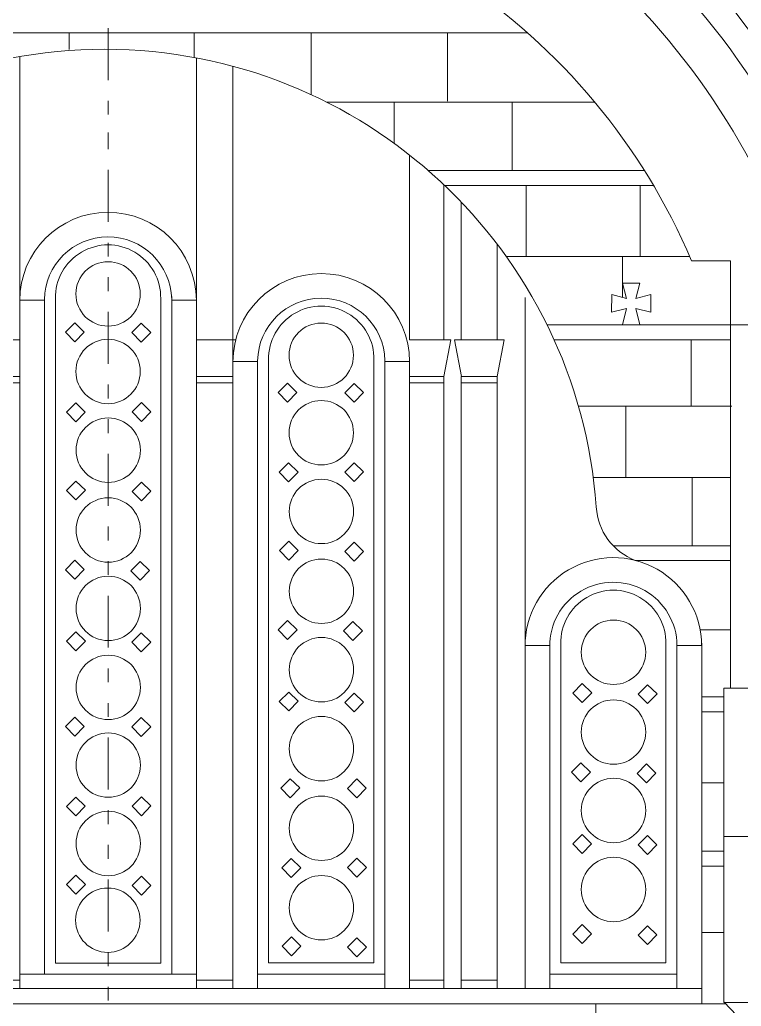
# Model space of a CAD drawing. Header units: millimetres. Extents: x -490789 to -449459, y 209001 to 327650.
# Drawn here: x -467333 to -463657, y 252825 to 257853 of the extents above; entities that cross this region are included whole.
import ezdxf

# ---------------------------------------------------------------- set-up
doc = ezdxf.new("R2010")
doc.units = ezdxf.units.MM
doc.header["$MEASUREMENT"] = 0
doc.linetypes.add('2-Штрих-Штриховая', pattern=[723.19442, 264.583325, -105.833328, 70.555556, -105.833328, 70.555556, -105.833328])
for name, color, linetype, lineweight in [('0_Ном._пера__12_Ном._пера__12_Ном._пера__12', 12, 'Continuous', 18), ('0_Ном._пера__7_Ном._пера__5_Ном._пера__5', 5, 'Continuous', 18), ('0_Ном._пера__7_Ном._пера__7_Ном._пера__1', 1, 'Continuous', 18), ('0_Ном._пера__7_Ном._пера__7_Ном._пера__7', 7, 'Continuous', 18), ('0_Ном_пера__1_Ном_пера__1_Ном_пера__1_Ном._пера__1_Ном_пера__1_Ном_пера__1_Ном_пера__1_Ном_пера__1_Ном_пера__1_Ном_пера__1_Ном_пера__1_Ном_пера__1_Ном_пера__1_Ном_пера__1_Ном_пера__1_Ном_пера__1_Ном_пера__1_Ном_пера__1_Ном_пера__1_Ном_пера__1_Ном_пера___D_Ном._пера__1', 1, 'Continuous', 18), ('0_Ном_пера__1_Ном_пера__1_Ном_пера__1_Ном_пера__1_Ном_пера__1_Ном_пера__1_Ном_пера__1_Ном_пера__1_Ном_пера__1_Ном_пера__1_Ном._пера__1_Ном_пера__1_Ном_пера__1_Ном_пера__1_Ном_пера__1_Ном_пера__1_Ном_пера__1_Ном_пера__1_Ном_пера__1_Ном_пера__1_Ном_пера___D_Ном._пера__1', 1, 'Continuous', 18), ('0_Ном_пера__5_Ном_пера__5_Ном_пера__5_Ном_пера__5_Ном_пера__5_Ном_пера__5_Ном_пера__5_Ном_пера__5_Ном_пера__5_Ном_пера__5_Ном_пера__5_Ном_пера__5_Ном_пера__5_Ном_пера__5_Ном_пера__5_Ном_пера__5_Ном._пера__5_Ном_пера__5_Ном_пера__5_Ном_пера__5_Ном_пера___7_Ном._пера__5', 5, 'Continuous', 18), ('0_Ном_пера__7_Ном._пера__7_Ном_пера__7_Ном_пера__7_Ном_пера__7_Ном_пера__7_Ном_пера__7_Ном_пера__7_Ном_пера__7_Ном_пера__7_Ном_пера__7_Ном_пера__7_Ном_пера__7_Ном_пера__7_Ном_пера__7_Ном_пера__7_Ном_пера__7_Ном_пера__7_Ном_пера__7_Ном_пера__7_Ном_пера___7_Ном._пера__7', 7, 'Continuous', 18), ('0_Ном_пера__7_Ном_пера__7_Ном_пера__7_Ном._пера__7_Ном_пера__7_Ном_пера__7_Ном_пера__7_Ном_пера__7_Ном_пера__7_Ном_пера__7_Ном_пера__7_Ном_пера__7_Ном_пера__7_Ном_пера__7_Ном_пера__7_Ном_пера__7_Ном_пера__7_Ном_пера__7_Ном_пера__7_Ном_пера__7_Ном_пера___5_Ном._пера__7', 7, 'Continuous', 18), ('0_Ном_пера__7_Ном_пера__7_Ном_пера__7_Ном_пера__7_Ном_пера__7_Ном_пера__7_Ном_пера__7_Ном_пера__7_Ном_пера__7_Ном._пера__7_Ном_пера__7_Ном_пера__7_Ном_пера__7_Ном_пера__7_Ном_пера__7_Ном_пера__7_Ном_пера__7_Ном_пера__7_Ном_пера__7_Ном_пера__7_Ном_пера___7_Ном._пера__7', 7, 'Continuous', 18), ('0_Ном_пера__7_Ном_пера__7_Ном_пера__7_Ном_пера__7_Ном_пера__7_Ном_пера__7_Ном_пера__7_Ном_пера__7_Ном_пера__7_Ном_пера__7_Ном_пера__7_Ном_пера__7_Ном_пера__7_Ном_пера__7_Ном_пера__7_Ном_пера__7_Ном_пера__7_Ном_пера__7_Ном._пера__7_Ном_пера__7_Ном._пера__5_Ном._пера__7', 7, 'Continuous', 18), ('0_Ном_пера__7_Ном_пера__7_Ном_пера__7_Ном_пера__7_Ном_пера__7_Ном_пера__7_Ном_пера__7_Ном_пера__7_Ном_пера__7_Ном_пера__7_Ном_пера__7_Ном_пера__7_Ном_пера__7_Ном_пера__7_Ном_пера__7_Ном_пера__7_Ном_пера__7_Ном_пера__7_Ном_пера__7_Ном_пера__7_Ном_пера__7_8_Ном._пера__1', 1, 'Continuous', 18), ('0_Ном_пера__7_Ном_пера__7_Ном_пера__7_Ном_пера__7_Ном_пера__7_Ном_пера__7_Ном_пера__7_Ном_пера__7_Ном_пера__7_Ном_пера__7_Ном_пера__7_Ном_пера__7_Ном_пера__7_Ном_пера__7_Ном_пера__7_Ном_пера__7_Ном_пера__7_Ном_пера__7_Ном_пера__7_Ном_пера__7_Ном_пера__7_C_Ном._пера__1', 1, 'Continuous', 18), ('0_Ном_пера__7_Ном_пера__7_Ном_пера__7_Ном_пера__7_Ном_пера__7_Ном_пера__7_Ном_пера__7_Ном_пера__7_Ном_пера__7_Ном_пера__7_Ном_пера__7_Ном_пера__7_Ном_пера__7_Ном_пера__7_Ном_пера__7_Ном_пера__7_Ном_пера__7_Ном_пера__7_Ном_пера__7_Ном_пера__7_Ном_пера__7_C_Ном._пера__7', 7, 'Continuous', 18), ('hatch_Ном_пера__254_Ном_пера__254_Ном_пера__254_Ном._пера__254_Ном_пера__254_Ном._пера__9_Ном_пера__9_Ном_пера__9_Ном_пера__12_Ном_пера__12_Ном_пера__12_Ном_пера__12_Ном_пера__12_Ном_пера__12_Ном_пера__1_Ном_пера__1_Ном_пера__1_Ном_пера__1_Ном_пера__1_Н_B_Ном._пера__1', 1, 'Continuous', 18), ('Line 0.25_Ном_пера__7_Ном_пера__7_Ном_пера__7_Ном_пера__7_Ном_пера__7_Ном_пера__7_Ном_пера__7_Ном_пера__7_Ном_пера__7_Ном_пера__7_Ном_пера__7_Ном._пера__7_Ном._пера__8_Ном._пера__8_Ном._пера__8_Ном._пера__8_Ном._пера__8', 8, 'Continuous', 18)]:
    doc.layers.add(name, color=color, linetype=linetype, lineweight=lineweight)

msp = doc.modelspace()

# ---------------------------------------------------------------- linework, layer by layer
at = {"layer": '0_Ном._пера__12_Ном._пера__12_Ном._пера__12', "linetype": '2-Штрих-Штриховая'}
msp.add_line((-466883.1, 248144.1), (-466883.1, 267070.3), dxfattribs=at)
at = {"layer": '0_Ном._пера__7_Ном._пера__5_Ном._пера__5', "linetype": 'Continuous'}
for centre in [(-466883.1, 256455.4), (-465796.9, 256143.1), (-466883.1, 256060.2), (-466883.1, 256060.2), (-465796.9, 255748), (-465796.9, 255748), (-466882.2, 255659.1), (-466882.2, 255659.1), (-465796, 255346.8), (-465796, 255346.8), (-466882.2, 255252.3), (-466882.2, 255252.3), (-465796, 254940), (-465796, 254940), (-466882.2, 254852.7), (-466882.2, 254852.7), (-464308, 254629.3), (-464308, 254629.3), (-465796, 254540.4), (-465796, 254540.4), (-466882.2, 254450.1), (-464308, 254222.5), (-464308, 254222.5), (-465796, 254137.8), (-466882.2, 254054.1), (-466882.2, 254054.1), (-464308, 253822.9), (-464308, 253822.9), (-465796, 253732.2), (-466882.2, 253654.5), (-466882.2, 253654.5), (-464308, 253420.2), (-465796, 253327.2), (-466884.4, 253263.7)]:
    msp.add_circle(centre, 164.1, dxfattribs=at)
at = {"layer": '0_Ном._пера__7_Ном._пера__7_Ном._пера__1', "linetype": 'Continuous'}
for centre, radius, start, end in [((-466883.1, 256421.5), 450, 0.2383, 180), ((-466883.1, 256421.8), 324.3, 1.2059, 179.2211), ((-465796.9, 256109.2), 450, 0.2383, 180), ((-465796.9, 256109.5), 324.3, 1.2059, 179.2211), ((-464308.9, 254661.5), 450, 0.2383, 180.5684), ((-464308.9, 254661.8), 324.3, 0.27, 180.7789)]:
    msp.add_arc(centre, radius, start, end, dxfattribs=at)
at = {"layer": '0_Ном._пера__7_Ном._пера__7_Ном._пера__7', "linetype": 'Continuous'}
for p, q in [((-467333.1, 257664.8), (-467333.1, 252916.3)), ((-467333.1, 257664.8), (-467333.1, 252916.3)), ((-466433.1, 257658), (-466433.1, 252916.5)), ((-466433.1, 257658), (-466433.1, 252921.1)), ((-466246.9, 257615.2), (-466246.9, 252916.3)), ((-466246.9, 257615.2), (-466246.9, 252916.3)), ((-465346.9, 257163.1), (-465346.9, 256221.7)), ((-465171.7, 257011.6), (-465171.7, 256221.7)), ((-465083.4, 256923.4), (-465083.4, 256221.7)), ((-464900.9, 256709.2), (-464900.9, 256221.7)), ((-463711.7, 256624.3), (-463911, 256624.3)), ((-463711.7, 256624.3), (-463711.7, 254446.1)), ((-467207.3, 256426.2), (-467207.3, 252989.2)), ((-467151.3, 256431.4), (-467151.3, 253045.4)), ((-466614.9, 256431.4), (-466614.9, 253045.4)), ((-466558.8, 256442), (-466558.8, 252989.2)), ((-467333.1, 256278.8), (-467333.1, 253880.3)), ((-467333.1, 256278.6), (-467333.1, 253880.3)), ((-467333.1, 256278.6), (-467333.1, 253880.3)), ((-467207.3, 256282), (-467207.3, 253880.3)), ((-467151.3, 256293.2), (-467151.3, 254461.6)), ((-466614.9, 256293.2), (-466614.9, 254461.1)), ((-466558.8, 256283), (-466558.8, 253880.3)), ((-466433.1, 256278.8), (-466433.1, 253880.3)), ((-465346.9, 256269.4), (-465346.9, 256221.7)), ((-463711.7, 256297.7), (-462811.7, 256297.7)), ((-467333.1, 256221.7), (-467537.4, 256221.7)), ((-466232.6, 256221.7), (-466433.1, 256221.7)), ((-465136.2, 256221.7), (-465346.9, 256221.7)), ((-465171.7, 256034.7), (-465136.2, 256221.7)), ((-464865.4, 256221.7), (-465118.6, 256221.7)), ((-465083.1, 256034.7), (-465118.6, 256221.7)), ((-464900.9, 256034.7), (-464865.4, 256221.7)), ((-466121.1, 256113.9), (-466121.1, 252916.3)), ((-466065, 256130.7), (-466065, 253045.8)), ((-465528.7, 256119.2), (-465528.7, 253045.8)), ((-465472.6, 256116.3), (-465472.6, 252915.3)), ((-465346.9, 256111.1), (-465346.9, 252915.6)), ((-467523.1, 256034.7), (-467333.1, 256034.7)), ((-466433.1, 256034.7), (-466246.9, 256034.7)), ((-465346.9, 256034.7), (-465171.7, 256034.7)), ((-465171.7, 256034.7), (-465171.7, 254411.5)), ((-465083.4, 256034.7), (-464900.9, 256034.7)), ((-465083.4, 256034.7), (-465083.4, 252916.6)), ((-464900.9, 256034.7), (-464900.9, 252916.3)), ((-467333.1, 256003), (-467523.1, 256003)), ((-466246.9, 256003), (-466433.1, 256003)), ((-466246.9, 255966.5), (-466246.9, 253568)), ((-466246.9, 255966.3), (-466246.9, 253568)), ((-466246.9, 255966.3), (-466246.9, 253568)), ((-466121.1, 255969.7), (-466121.1, 253568)), ((-466065, 255980.9), (-466065, 254149.3)), ((-465171.7, 256003), (-465346.9, 256003)), ((-464900.9, 256003), (-465083.4, 256003)), ((-463704.9, 255883), (-464486.9, 255883)), ((-465171.7, 255314.8), (-465171.7, 252916.3)), ((-465171.7, 255314.5), (-465171.7, 252916.3)), ((-465171.7, 255314.5), (-465171.7, 252916.3)), ((-464633.1, 254667.6), (-464633.1, 252916.3)), ((-464577, 254671.4), (-464577, 253046.4)), ((-464040.7, 254671.9), (-464040.7, 253046.4)), ((-463984.6, 254663.4), (-463984.6, 252916.2)), ((-463745.5, 254446.8), (-463745.5, 252844)), ((-458115.6, 254446.1), (-463745.5, 254446.1)), ((-463745.5, 253200.6), (-463858.8, 253200.6)), ((-466614.9, 253045.4), (-467151.3, 253045.4)), ((-465528.7, 253045.8), (-466065, 253045.8)), ((-464040.7, 253046.4), (-464577, 253046.4)), ((-467333.1, 252958.7), (-467523.1, 252958.7)), ((-466433.1, 252989.2), (-467333.1, 252989.2)), ((-466246.9, 252958.7), (-466433.1, 252958.7)), ((-465472.6, 252988.5), (-466121.1, 252988.5)), ((-465171.7, 252958.7), (-465346.9, 252958.7)), ((-464900.9, 252958.7), (-465083.4, 252958.7)), ((-463984.6, 252989.2), (-464633.1, 252989.2)), ((-463858.8, 252916.2), (-469907.3, 252916.6)), ((-466558.8, 252916.3), (-467207.3, 252916.3)), ((-465472.6, 252915.6), (-466121.1, 252915.6)), ((-464397.5, 252916.3), (-465046, 252916.3)), ((-460057.2, 252844), (-463745.5, 252844)), ((-463436.5, 252524), (-463743.6, 252845.8)), ((-464397.5, 252837.9), (-469379.9, 252837.9)), ((-464397.5, 252837.9), (-464397.5, 249844))]:
    msp.add_line(p, q, dxfattribs=at)
for centre in [(-466883.1, 256455.4), (-465796.9, 256143.1)]:
    msp.add_circle(centre, 164.1, dxfattribs=at)
for centre, radius, start, end in [((-466883.1, 255368.7), 4071, 30.5449, 149.4551), ((-466883.1, 255368.7), 3936, 29.5867, 150.4106), ((-466883.1, 255368.7), 3716.6, 28.0593, 151.9377), ((-466883.1, 255368.7), 3226.5, 22.9021, 157.0979), ((-466901.8, 255189.6), 2512.5, 4.1088, 175.7683), ((-466883.1, 256437.2), 268.3, 358.7769, 181.2386), ((-465796.9, 256124.9), 268.3, 358.7769, 181.2386), ((-464308.9, 254677.2), 268.3, 358.7769, 181.2386)]:
    msp.add_arc(centre, radius, start, end, dxfattribs=at)
at = {"layer": '0_Ном_пера__1_Ном_пера__1_Ном_пера__1_Ном._пера__1_Ном_пера__1_Ном_пера__1_Ном_пера__1_Ном_пера__1_Ном_пера__1_Ном_пера__1_Ном_пера__1_Ном_пера__1_Ном_пера__1_Ном_пера__1_Ном_пера__1_Ном_пера__1_Ном_пера__1_Ном_пера__1_Ном_пера__1_Ном_пера__1_Ном_пера___D_Ном._пера__1', "linetype": 'Continuous'}
for p, q in [((-469020.8, 257785.3), (-464745.4, 257786)), ((-465252.2, 257084.7), (-464150.8, 257084.7)), ((-465171.7, 257008.7), (-464104.5, 257008.7)), ((-464646.9, 256297.7), (-463711.7, 256297.7)), ((-464611.1, 256221.7), (-463711.7, 256221.7)), ((-464309.4, 255172.1), (-463715.8, 255172.1)), ((-464198.1, 255096.1), (-463711.7, 255096.1)), ((-463858.8, 254402.2), (-463745.5, 254402.2)), ((-463858.8, 254326.2), (-463745.5, 254326.2)), ((-463858.8, 253615.3), (-463745.5, 253615.3)), ((-463858.8, 253539.3), (-463745.5, 253539.3)), ((-463736.1, 252837.9), (-464397.5, 252837.9))]:
    msp.add_line(p, q, dxfattribs=at)
at = {"layer": '0_Ном_пера__1_Ном_пера__1_Ном_пера__1_Ном_пера__1_Ном_пера__1_Ном_пера__1_Ном_пера__1_Ном_пера__1_Ном_пера__1_Ном_пера__1_Ном._пера__1_Ном_пера__1_Ном_пера__1_Ном_пера__1_Ном_пера__1_Ном_пера__1_Ном_пера__1_Ном_пера__1_Ном_пера__1_Ном_пера__1_Ном_пера___D_Ном._пера__1', "linetype": 'Continuous'}
msp.add_line((-464118.7, 256452.1), (-464118.7, 256361.8), dxfattribs=at)
at = {"layer": '0_Ном_пера__5_Ном_пера__5_Ном_пера__5_Ном_пера__5_Ном_пера__5_Ном_пера__5_Ном_пера__5_Ном_пера__5_Ном_пера__5_Ном_пера__5_Ном_пера__5_Ном_пера__5_Ном_пера__5_Ном_пера__5_Ном_пера__5_Ном_пера__5_Ном._пера__5_Ном_пера__5_Ном_пера__5_Ном_пера__5_Ном_пера___7_Ном._пера__5', "linetype": 'Continuous'}
for p, q in [((-467052.9, 256307.7), (-467100.6, 256260)), ((-467052.9, 256307.7), (-467004.6, 256260.6)), ((-466713.7, 256306.3), (-466761.4, 256258.6)), ((-466713.7, 256306.3), (-466665.5, 256259.2)), ((-467100.6, 256260), (-467052.9, 256211.1)), ((-467004.6, 256260.6), (-467052.9, 256211.1)), ((-466761.4, 256258.6), (-466713.7, 256209.7)), ((-466665.5, 256259.2), (-466713.7, 256209.7)), ((-465968.9, 256001), (-466016.5, 255953.3)), ((-465968.9, 256001), (-465920.6, 255953.9)), ((-465629.7, 255999.6), (-465677.4, 255951.9)), ((-465629.7, 255999.6), (-465581.5, 255952.5)), ((-466016.5, 255953.3), (-465968.9, 255904.4)), ((-465920.6, 255953.9), (-465968.9, 255904.4)), ((-465677.4, 255951.9), (-465629.7, 255903)), ((-465581.5, 255952.5), (-465629.7, 255903)), ((-467047.6, 255900.7), (-467095.3, 255853)), ((-467047.6, 255900.7), (-466999.4, 255853.6)), ((-466713.3, 255902.1), (-466761, 255854.4)), ((-466713.3, 255902.1), (-466665.1, 255855)), ((-467095.3, 255853), (-467047.6, 255804.1)), ((-466999.4, 255853.6), (-467047.6, 255804.1)), ((-466761, 255854.4), (-466713.3, 255805.5)), ((-466665.1, 255855), (-466713.3, 255805.5)), ((-465963.6, 255594), (-466011.3, 255546.3)), ((-465963.6, 255594), (-465915.3, 255546.9)), ((-465629.3, 255595.4), (-465677, 255547.7)), ((-465629.3, 255595.4), (-465581.1, 255548.2)), ((-466011.3, 255546.3), (-465963.6, 255497.4)), ((-465915.3, 255546.9), (-465963.6, 255497.4)), ((-465677, 255547.7), (-465629.3, 255498.8)), ((-465581.1, 255548.2), (-465629.3, 255498.8)), ((-467046.5, 255502), (-467094.2, 255454.3)), ((-467046.5, 255502), (-466998.3, 255454.9)), ((-466713.3, 255496.9), (-466761, 255449.2)), ((-466713.3, 255496.9), (-466665.1, 255449.7)), ((-467094.2, 255454.3), (-467046.5, 255405.4)), ((-466998.3, 255454.9), (-467046.5, 255405.4)), ((-466761, 255449.2), (-466713.3, 255400.3)), ((-466665.1, 255449.7), (-466713.3, 255400.3)), ((-465962.5, 255195.3), (-466010.2, 255147.6)), ((-465962.5, 255195.3), (-465914.3, 255148.2)), ((-465629.3, 255190.2), (-465677, 255142.5)), ((-465629.3, 255190.2), (-465581.1, 255143)), ((-466010.2, 255147.6), (-465962.5, 255098.7)), ((-465914.3, 255148.2), (-465962.5, 255098.7)), ((-465677, 255142.5), (-465629.3, 255093.6)), ((-465581.1, 255143), (-465629.3, 255093.6)), ((-467052.8, 255097.8), (-467100.4, 255050.1)), ((-467052.8, 255097.8), (-467004.5, 255050.6)), ((-466719.6, 255092.6), (-466767.3, 255044.9)), ((-466719.6, 255092.6), (-466671.4, 255045.5)), ((-467100.4, 255050.1), (-467052.8, 255001.2)), ((-467004.5, 255050.6), (-467052.8, 255001.2)), ((-466767.3, 255044.9), (-466719.6, 254996)), ((-466671.4, 255045.5), (-466719.6, 254996)), ((-465968.7, 254791.1), (-466016.4, 254743.4)), ((-465968.7, 254791.1), (-465920.5, 254743.9)), ((-465635.6, 254785.9), (-465683.3, 254738.2)), ((-465635.6, 254785.9), (-465587.3, 254738.8)), ((-467046.9, 254733.4), (-467094.6, 254685.7)), ((-467046.9, 254733.4), (-466998.7, 254686.3)), ((-466713.8, 254728.3), (-466761.5, 254680.6)), ((-466713.8, 254728.3), (-466665.5, 254681.1)), ((-466016.4, 254743.4), (-465968.7, 254694.5)), ((-465920.5, 254743.9), (-465968.7, 254694.5)), ((-465683.3, 254738.2), (-465635.6, 254689.3)), ((-465587.3, 254738.8), (-465635.6, 254689.3)), ((-467094.6, 254685.7), (-467046.9, 254636.8)), ((-466998.7, 254686.3), (-467046.9, 254636.8)), ((-466761.5, 254680.6), (-466713.8, 254631.7)), ((-466665.5, 254681.1), (-466713.8, 254631.7)), ((-464467.5, 254469.3), (-464515.2, 254421.6)), ((-464467.5, 254469.3), (-464419.2, 254422.1)), ((-464134.3, 254464.1), (-464182, 254416.5)), ((-464134.3, 254464.1), (-464086.1, 254417)), ((-465962.9, 254426.7), (-466010.6, 254379)), ((-465962.9, 254426.7), (-465914.7, 254379.5)), ((-465629.7, 254421.6), (-465677.4, 254373.9)), ((-465629.7, 254421.6), (-465581.5, 254374.4)), ((-464515.2, 254421.6), (-464467.5, 254372.7)), ((-464419.2, 254422.1), (-464467.5, 254372.7)), ((-464182, 254416.5), (-464134.3, 254367.5)), ((-464086.1, 254417), (-464134.3, 254367.5)), ((-466010.6, 254379), (-465962.9, 254330.1)), ((-465914.7, 254379.5), (-465962.9, 254330.1)), ((-465677.4, 254373.9), (-465629.7, 254324.9)), ((-465581.5, 254374.4), (-465629.7, 254324.9)), ((-467052.9, 254298.6), (-467100.6, 254250.9)), ((-467052.9, 254298.6), (-467004.6, 254251.4)), ((-467004.6, 254251.4), (-467052.9, 254202)), ((-466713.7, 254297.2), (-466761.4, 254249.5)), ((-466713.7, 254297.2), (-466665.5, 254250)), ((-467100.6, 254250.9), (-467052.9, 254202)), ((-466761.4, 254249.5), (-466713.7, 254200.6)), ((-466665.5, 254250), (-466713.7, 254200.6)), ((-464473.7, 254065.1), (-464521.4, 254017.4)), ((-464473.7, 254065.1), (-464425.5, 254017.9)), ((-464140.5, 254059.9), (-464188.2, 254012.2)), ((-464140.5, 254059.9), (-464092.3, 254012.8)), ((-464521.4, 254017.4), (-464473.7, 253968.5)), ((-464425.5, 254017.9), (-464473.7, 253968.5)), ((-464188.2, 254012.2), (-464140.5, 253963.3)), ((-464092.3, 254012.8), (-464140.5, 253963.3)), ((-465954.8, 253984.8), (-466002.5, 253937.1)), ((-465954.8, 253984.8), (-465906.6, 253937.7)), ((-465615.7, 253983.4), (-465663.3, 253935.7)), ((-465615.7, 253983.4), (-465567.4, 253936.3)), ((-466002.5, 253937.1), (-465954.8, 253888.2)), ((-465906.6, 253937.7), (-465954.8, 253888.2)), ((-465663.3, 253935.7), (-465615.7, 253886.8)), ((-465567.4, 253936.3), (-465615.7, 253886.8)), ((-467047.6, 253891.6), (-467095.3, 253843.9)), ((-467047.6, 253891.6), (-466999.4, 253844.4)), ((-466713.3, 253893), (-466761, 253845.3)), ((-466713.3, 253893), (-466665.1, 253845.8)), ((-467095.3, 253843.9), (-467047.6, 253795)), ((-466999.4, 253844.4), (-467047.6, 253795)), ((-466761, 253845.3), (-466713.3, 253796.4)), ((-466665.1, 253845.8), (-466713.3, 253796.4)), ((-464467.9, 253700.7), (-464515.6, 253653)), ((-464467.9, 253700.7), (-464419.7, 253653.5)), ((-464515.6, 253653), (-464467.9, 253604.1)), ((-464419.7, 253653.5), (-464467.9, 253604.1)), ((-464134.7, 253695.5), (-464182.4, 253647.9)), ((-464182.4, 253647.9), (-464134.7, 253598.9)), ((-464134.7, 253695.5), (-464086.5, 253648.4)), ((-464086.5, 253648.4), (-464134.7, 253598.9)), ((-465949.5, 253577.8), (-465997.2, 253530.1)), ((-465949.5, 253577.8), (-465901.3, 253530.7)), ((-465615.3, 253579.2), (-465663, 253531.5)), ((-465615.3, 253579.2), (-465567, 253532.1)), ((-465997.2, 253530.1), (-465949.5, 253481.2)), ((-465901.3, 253530.7), (-465949.5, 253481.2)), ((-465663, 253531.5), (-465615.3, 253482.6)), ((-465567, 253532.1), (-465615.3, 253482.6)), ((-467046.5, 253492.9), (-467094.2, 253445.2)), ((-467046.5, 253492.9), (-466998.3, 253445.7)), ((-466713.3, 253487.7), (-466761, 253440)), ((-466713.3, 253487.7), (-466665.1, 253440.6)), ((-467094.2, 253445.2), (-467046.5, 253396.3)), ((-466998.3, 253445.7), (-467046.5, 253396.3)), ((-466761, 253440), (-466713.3, 253391.1)), ((-466665.1, 253440.6), (-466713.3, 253391.1)), ((-464467.9, 253241), (-464515.6, 253193.3)), ((-464467.9, 253241), (-464419.7, 253193.8)), ((-464134.7, 253235.8), (-464182.4, 253188.1)), ((-464134.7, 253235.8), (-464086.5, 253188.7)), ((-465948.4, 253179.1), (-465996.1, 253131.4)), ((-465948.4, 253179.1), (-465900.2, 253132)), ((-465615.3, 253174), (-465663, 253126.3)), ((-465615.3, 253174), (-465567, 253126.8)), ((-464515.6, 253193.3), (-464467.9, 253144.4)), ((-464419.7, 253193.8), (-464467.9, 253144.4)), ((-464182.4, 253188.1), (-464134.7, 253139.2)), ((-464086.5, 253188.7), (-464134.7, 253139.2)), ((-465996.1, 253131.4), (-465948.4, 253082.5)), ((-465900.2, 253132), (-465948.4, 253082.5)), ((-465663, 253126.3), (-465615.3, 253077.4)), ((-465567, 253126.8), (-465615.3, 253077.4))]:
    msp.add_line(p, q, dxfattribs=at)
at = {"layer": '0_Ном_пера__7_Ном._пера__7_Ном_пера__7_Ном_пера__7_Ном_пера__7_Ном_пера__7_Ном_пера__7_Ном_пера__7_Ном_пера__7_Ном_пера__7_Ном_пера__7_Ном_пера__7_Ном_пера__7_Ном_пера__7_Ном_пера__7_Ном_пера__7_Ном_пера__7_Ном_пера__7_Ном_пера__7_Ном_пера__7_Ном_пера___7_Ном._пера__7', "linetype": 'Continuous'}
for p, q in [((-466883.1, 257277.7), (-466883.1, 257254.1)), ((-464752.2, 256646), (-464752.2, 257008.7)), ((-464172.8, 256646), (-464172.8, 257008.7)), ((-463911.6, 255883), (-463911.6, 256221.7)), ((-463745.5, 253963.6), (-463745.5, 254326.2))]:
    msp.add_line(p, q, dxfattribs=at)
at = {"layer": '0_Ном_пера__7_Ном_пера__7_Ном_пера__7_Ном._пера__7_Ном_пера__7_Ном_пера__7_Ном_пера__7_Ном_пера__7_Ном_пера__7_Ном_пера__7_Ном_пера__7_Ном_пера__7_Ном_пера__7_Ном_пера__7_Ном_пера__7_Ном_пера__7_Ном_пера__7_Ном_пера__7_Ном_пера__7_Ном_пера__7_Ном_пера___5_Ном._пера__7', "linetype": 'Continuous'}
for p, q in [((-465848.6, 257786), (-465848.6, 257470.7)), ((-465153.8, 257786), (-465153.8, 257437.8)), ((-465425.2, 257433.6), (-465425.2, 257222.4)), ((-464823.5, 257433), (-464823.5, 257084.7)), ((-464262.1, 256646), (-464262.1, 256437.5)), ((-463858.8, 254676), (-463858.8, 252837.9))]:
    msp.add_line(p, q, dxfattribs=at)
at = {"layer": '0_Ном_пера__7_Ном_пера__7_Ном_пера__7_Ном_пера__7_Ном_пера__7_Ном_пера__7_Ном_пера__7_Ном_пера__7_Ном_пера__7_Ном._пера__7_Ном_пера__7_Ном_пера__7_Ном_пера__7_Ном_пера__7_Ном_пера__7_Ном_пера__7_Ном_пера__7_Ном_пера__7_Ном_пера__7_Ном_пера__7_Ном_пера___7_Ном._пера__7', "linetype": 'Continuous'}
for p, q in [((-467081.1, 257786.2), (-467081.1, 257701.7)), ((-466444.6, 257786.2), (-466444.6, 257660.2)), ((-464403.4, 257433), (-465770.5, 257433)), ((-463920.2, 256646), (-464854.5, 256646)), ((-463711.7, 255520.4), (-464411.2, 255520.4)), ((-463745.5, 253963.6), (-463858.8, 253963.6)), ((-463736.1, 252837.9), (-464397.5, 252837.9))]:
    msp.add_line(p, q, dxfattribs=at)
at = {"layer": '0_Ном_пера__7_Ном_пера__7_Ном_пера__7_Ном_пера__7_Ном_пера__7_Ном_пера__7_Ном_пера__7_Ном_пера__7_Ном_пера__7_Ном_пера__7_Ном_пера__7_Ном_пера__7_Ном_пера__7_Ном_пера__7_Ном_пера__7_Ном_пера__7_Ном_пера__7_Ном_пера__7_Ном._пера__7_Ном_пера__7_Ном._пера__5_Ном._пера__7', "linetype": 'Continuous'}
msp.add_line((-463711.7, 254742.8), (-463866.3, 254742.8), dxfattribs=at)
at = {"layer": '0_Ном_пера__7_Ном_пера__7_Ном_пера__7_Ном_пера__7_Ном_пера__7_Ном_пера__7_Ном_пера__7_Ном_пера__7_Ном_пера__7_Ном_пера__7_Ном_пера__7_Ном_пера__7_Ном_пера__7_Ном_пера__7_Ном_пера__7_Ном_пера__7_Ном_пера__7_Ном_пера__7_Ном_пера__7_Ном_пера__7_Ном_пера__7_8_Ном._пера__1', "linetype": 'Continuous'}
for p, q in [((-464262.3, 256510.6), (-464242, 256432.1)), ((-464173.4, 256511), (-464193.7, 256432.1)), ((-464317.3, 256452.1), (-464242, 256432.1)), ((-464193.7, 256432.1), (-464118.6, 256452.1)), ((-464317.4, 256361.8), (-464242.1, 256382)), ((-464242.1, 256382), (-464262.1, 256297.7)), ((-464193.7, 256382), (-464118.7, 256361.8)), ((-464173.4, 256297.6), (-464193.7, 256382))]:
    msp.add_line(p, q, dxfattribs=at)
at = {"layer": '0_Ном_пера__7_Ном_пера__7_Ном_пера__7_Ном_пера__7_Ном_пера__7_Ном_пера__7_Ном_пера__7_Ном_пера__7_Ном_пера__7_Ном_пера__7_Ном_пера__7_Ном_пера__7_Ном_пера__7_Ном_пера__7_Ном_пера__7_Ном_пера__7_Ном_пера__7_Ном_пера__7_Ном_пера__7_Ном_пера__7_Ном_пера__7_C_Ном._пера__1', "linetype": 'Continuous'}
for p, q in [((-467207.3, 256423.4), (-467333.1, 256423.4)), ((-466433.1, 256423.4), (-466558.8, 256423.4)), ((-466121.1, 256111.1), (-466246.8, 256111.1)), ((-465346.8, 256111.1), (-465472.6, 256111.1)), ((-464633.1, 254663.4), (-464758.9, 254663.4)), ((-463858.9, 254663.4), (-463984.6, 254663.4))]:
    msp.add_line(p, q, dxfattribs=at)
at = {"layer": '0_Ном_пера__7_Ном_пера__7_Ном_пера__7_Ном_пера__7_Ном_пера__7_Ном_пера__7_Ном_пера__7_Ном_пера__7_Ном_пера__7_Ном_пера__7_Ном_пера__7_Ном_пера__7_Ном_пера__7_Ном_пера__7_Ном_пера__7_Ном_пера__7_Ном_пера__7_Ном_пера__7_Ном_пера__7_Ном_пера__7_Ном_пера__7_C_Ном._пера__7', "linetype": 'Continuous'}
for p, q in [((-464758.8, 256436.6), (-464758.8, 252916.3)), ((-464245.2, 255883), (-464245.2, 255520.4)), ((-463907.1, 255520.4), (-463907.1, 255172.1))]:
    msp.add_line(p, q, dxfattribs=at)
msp.add_arc((-464084.4, 255388.1), 311.9, 183.3925, 248.6185, dxfattribs=at)
at = {"layer": 'hatch_Ном_пера__254_Ном_пера__254_Ном_пера__254_Ном._пера__254_Ном_пера__254_Ном._пера__9_Ном_пера__9_Ном_пера__9_Ном_пера__12_Ном_пера__12_Ном_пера__12_Ном_пера__12_Ном_пера__12_Ном_пера__12_Ном_пера__1_Ном_пера__1_Ном_пера__1_Ном_пера__1_Ном_пера__1_Н_B_Ном._пера__1', "linetype": 'Continuous'}
for p, q in [((-464262.1, 256510.7), (-464173.4, 256511)), ((-464317.3, 256452.1), (-464317.4, 256361.8))]:
    msp.add_line(p, q, dxfattribs=at)
at = {"layer": 'Line 0.25_Ном_пера__7_Ном_пера__7_Ном_пера__7_Ном_пера__7_Ном_пера__7_Ном_пера__7_Ном_пера__7_Ном_пера__7_Ном_пера__7_Ном_пера__7_Ном_пера__7_Ном._пера__7_Ном._пера__8_Ном._пера__8_Ном._пера__8_Ном._пера__8_Ном._пера__8', "linetype": 'Continuous'}
msp.add_line((-463288, 253690.2), (-463745.5, 253690.2), dxfattribs=at)

doc.saveas('drawing.dxf')
